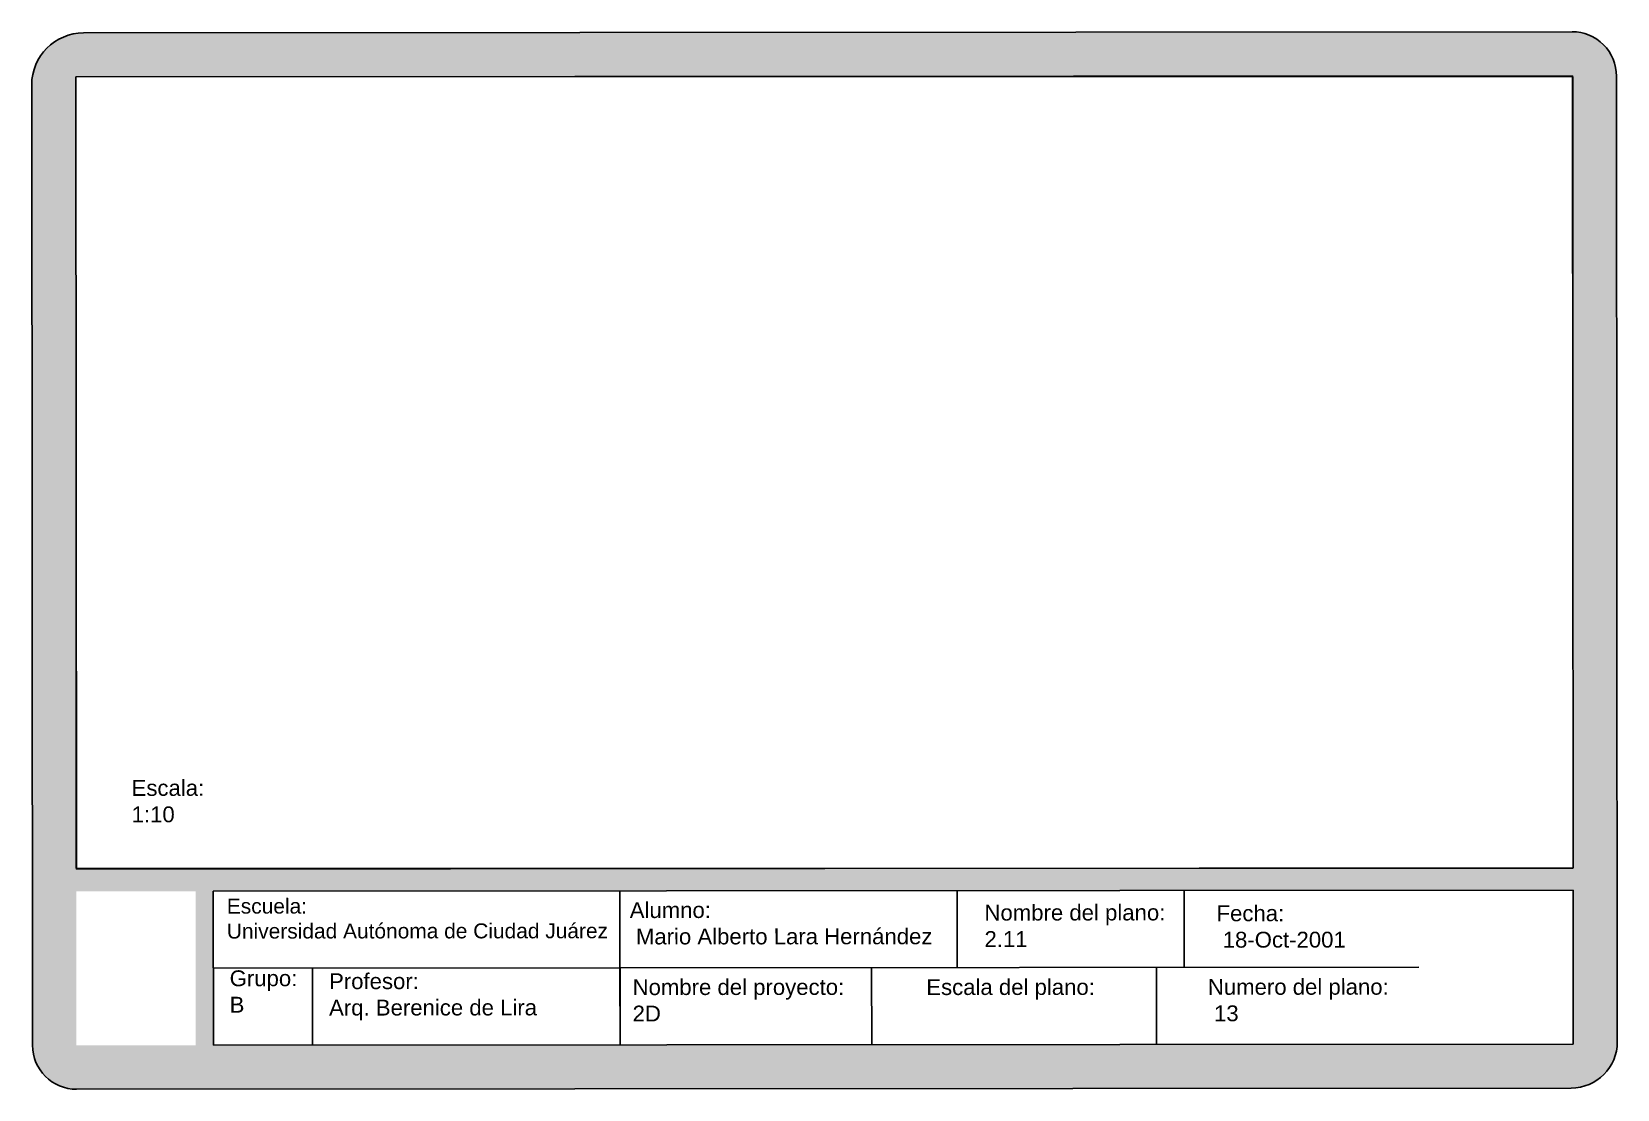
# Paper-space layout 'Layout1' of a CAD drawing. Header units: centimetres, sheet in millimetres. Extents: x -11 to 410, y 0 to 281.
import ezdxf

# ---------------------------------------------------------------- set-up
doc = ezdxf.new("R2010")
doc.units = ezdxf.units.CM
doc.header["$MEASUREMENT"] = 0
doc.styles.get("Standard").update_dxf_attribs({"font": 'arial.ttf'})

psp = doc.layouts.get("Layout1")

# ---------------------------------------------------------------- hatches: boundary and pattern name
at = {"true_color": 0x000000}
h = psp.add_hatch(dxfattribs=at)
h.set_pattern_fill('AR-CONC', color=18, scale=2.104594, angle=0.0473)
h.set_pattern_definition([(50.0473, (-519.16, -36.389), (15.0965, -1.30822), [1.57845, -17.3629]), (355.0473, (-519.16, -36.389), (-2.93322, 15.82817), [1.26276, -13.89032]), (100.4987, (-517.902, -36.498), (12.16328, 14.51995), [1.34147, -14.7562]), (46.2315, (-519.164, -32.18), (22.46396, -3.46497), [2.36767, -26.04435]), (96.683, (-517.292, -32.469), (19.6539, 20.51747), [2.0122, -22.1343]), (351.2315, (-519.164, -32.18), (19.6539, 20.51747), [1.89413, -20.8355]), (21.0473, (-517.059, -33.23), (12.56946, -8.46312), [1.57845, -17.3629]), (326.0473, (-517.059, -33.23), (5.1082, 15.26568), [1.26276, -13.89032]), (71.4987, (-516.011, -33.936), (17.67766, 6.80256), [1.34147, -14.7562]), (37.5473, (-519.1605, -36.389), (0.250133, 7.00627), [0, -13.72195, 0, -14.10078, 0, -13.94293]), (7.5473, (-519.1605, -36.389), (5.52969, 8.30533), [0, -8.03955, 0, -13.40626, 0, -5.3141]), (327.5473, (-523.854, -36.393), (11.23518, -0.465415), [0, -5.26148, 0, -16.41583, 0, -21.78254]), (317.5473, (-525.958, -36.395), (12.27196, 2.11693), [0, -6.83993, 0, -10.90179, 0, -15.46876])])
h.paths.add_polyline_path([(0.4, 11.93), (0.4, 52.86), (32.07, 52.86), (32.07, 11.93)], flags=16)
h.paths.add_polyline_path([(36.76, 11.95), (36.73, 52.87), (397.91, 53.17), (397.95, 12.25)], flags=16)
h.paths.add_polyline_path([(0.37, 58.69), (0.2, 269.15), (397.74, 269.48), (397.91, 59.02)], flags=16)
h.paths.add_polyline_path([(397.36, 0.56, 0.414214), (409.64, 12.86), (409.43, 269.38, 0.414214), (397.62, 281.17), (2.27, 280.84, 0.414214), (-11.49, 267.07), (-11.28, 11.91, 0.414214), (0.42, 0.23)])

# ---------------------------------------------------------------- linework, layer by layer
for p, q in [((397.62, 281.17), (2.27, 280.84)), ((-11.49, 267.07), (-11.28, 11.91)), ((397.74, 269.48), (0.2, 269.15)), ((0.2, 269.15), (0.37, 58.69)), ((397.91, 59.02), (397.74, 269.48)), ((409.64, 12.86), (409.43, 269.38)), ((0.37, 58.69), (397.91, 59.02)), ((36.73, 52.87), (397.91, 53.17)), ((36.76, 11.95), (36.73, 52.87)), ((144.76, 12.04), (144.73, 52.96)), ((234.35, 32.58), (234.33, 53.04)), ((294.64, 32.63), (294.62, 53.09)), ((397.95, 12.25), (397.91, 53.17)), ((36.75, 32.41), (144.75, 32.5)), ((36.75, 32.41), (36.75, 32.41)), ((63.08, 11.97), (63.07, 32.43)), ((144.75, 32.5), (356.96, 32.68)), ((144.75, 32.5), (144.76, 12.04)), ((211.61, 12.1), (211.59, 32.56)), ((287.26, 12.16), (287.24, 32.62)), ((36.76, 11.95), (397.95, 12.25)), ((0.42, 0.23), (397.36, 0.56))]:
    psp.add_line(p, q)
for centre, radius, start, end in [((2.28, 267.08), 13.77, 90.0473, 180.0473), ((397.63, 269.37), 11.8, 0.0473, 90.0473), ((397.35, 12.85), 12.29, 270.0473, 0.0473), ((0.41, 11.92), 11.69, 180.0473, 270.0473)]:
    psp.add_arc(centre, radius, start, end)

# ---------------------------------------------------------------- texts
at = {"attachment_point": 1, "rotation": 0.0473}
for s, width, heights, insert, char_height in [('{\\C30;\\c2005496;Escala:\\P1:10}', 52.539, [0], (15.04, 82.38), 4.2092), ('{\\C30;\\c2005496;Escuela:\\PUniversidad Autónoma de Ciudad Juárez}', 119.0088, [20.74], (40.33, 50.87), 3.9753), ('{\\H0.9x;\\C30;\\c2005496;Alumno:\\P Mario Alberto Lara Hernández} ', 99.9037, [0], (147.34, 49.93), 4.6769), ('{\\H0.9x;\\C30;\\c2005496;Nombre del plano:\\P2.11}', 99.9037, [0], (241.56, 49.26), 4.6769), ('{\\H0.9x;\\C30;\\c2005496;Fecha:\\P 18-Oct-2001}', 99.9037, [0], (303.2, 49.08), 4.6769), ('{\\C30;\\c2005496;Grupo:\\PB}', 52.539, [0], (41.08, 31.82), 4.2092), ('{\\C30;\\c2005496;Profesor:\\PArq. Berenice de Lira}', 71.6441, [0], (67.48, 31.04), 4.2092), ('{\\H0.9x;\\C30;\\c2005496;Nombre del proyecto:\\P2D}', 99.9037, [0], (148.1, 29.47), 4.6769), ('{\\H0.9x;\\C30;\\c2005496;Escala del plano:}', 99.9037, [0], (226.11, 29.48), 4.6769), ('{\\H0.9x;\\C30;\\c2005496;Numero del plano:\\P 13}', 99.9037, [0], (300.89, 29.53), 4.6769)]:
    psp.add_mtext_dynamic_manual_height_columns(s, width=width, gutter_width=23.38, heights=heights, dxfattribs=dict(at, insert=insert, char_height=char_height))

# ---------------------------------------------------------------- viewports
at = {"layer": '0'}
psp.add_viewport(center=(199.05, 164.08), size=(397.71, 210.1312), view_center_point=(9.25, 21.22), view_height=210.1312, dxfattribs=at)

doc.saveas('drawing.dxf')
